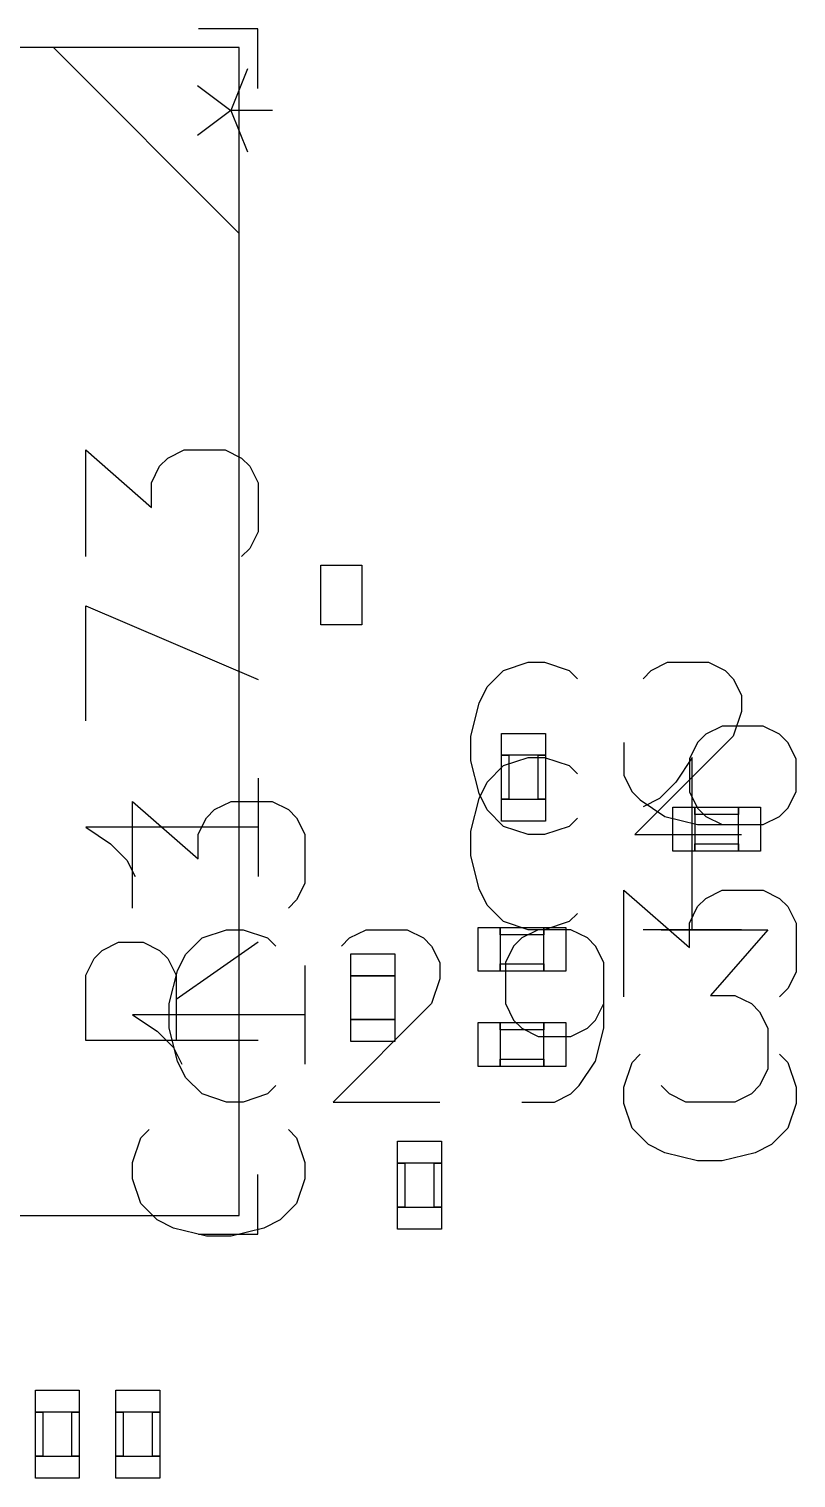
# Model space of a CAD drawing. Header units: millimetres. Extents: x -1 to 260, y -56 to 300.
# Drawn here: x 61.15 to 66.39, y 153.47 to 163.36 of the extents above; entities that cross this region are included whole.
import ezdxf

# ---------------------------------------------------------------- set-up
doc = ezdxf.new("R2010")
doc.units = ezdxf.units.MM
doc.layers.add('F.Fab', color=9, linetype='CONTINUOUS', true_color=0xafafaf)
doc.layers.add('F.Silkscreen', color=41, linetype='CONTINUOUS', true_color=0xf2eda1)

msp = doc.modelspace()

# ---------------------------------------------------------------- linework, layer by layer
at = {"layer": 'F.Fab', "linetype": 'CONTINUOUS'}
for p, q in [((62.5878, 163.2378), (54.6122, 163.2378)), ((61.4956, 163.2378), (61.1908, 163.2378)), ((61.3178, 163.2378), (62.5878, 161.9678)), ((62.0036, 163.2378), (61.6988, 163.2378)), ((62.5878, 155.2622), (62.5878, 163.2378)), ((62.643518, 163.093326), (62.529823, 162.809088)), ((62.302432, 162.97963), (62.529823, 162.809088)), ((62.529823, 162.809088), (62.302432, 162.638545)), ((62.814061, 162.809088), (62.529823, 162.809088)), ((62.529823, 162.809088), (62.643518, 162.524849)), ((62.5878, 162.3488), (62.5878, 162.6536)), ((62.5878, 161.8408), (62.5878, 162.1456)), ((62.5878, 161.3582), (62.5878, 161.6376)), ((62.5878, 160.8502), (62.5878, 161.155)), ((62.5878, 160.3422), (62.5878, 160.647)), ((62.5878, 159.8596), (62.5878, 160.139)), ((62.5878, 159.3516), (62.5878, 159.6564)), ((62.5878, 158.8436), (62.5878, 159.1484)), ((62.5878, 158.361), (62.5878, 158.6404)), ((64.38, 158.405), (64.38, 158.555)), ((64.38, 158.555), (64.68, 158.555)), ((64.68, 158.555), (64.68, 158.405)), ((64.68, 158.405), (64.38, 158.405)), ((64.38, 158.105), (64.38, 158.405)), ((64.38, 158.405), (64.43, 158.405)), ((64.43, 158.405), (64.43, 158.105)), ((64.63, 158.105), (64.63, 158.405)), ((64.63, 158.405), (64.68, 158.405)), ((64.68, 158.405), (64.68, 158.105)), ((62.5878, 157.853), (62.5878, 158.1578)), ((64.43, 158.105), (64.38, 158.105)), ((64.38, 157.955), (64.38, 158.105)), ((64.38, 158.105), (64.68, 158.105)), ((64.68, 158.105), (64.63, 158.105)), ((64.68, 158.105), (64.68, 157.955)), ((65.55, 157.75), (65.55, 158.05)), ((65.55, 158.05), (65.7, 158.05)), ((65.7, 158.05), (65.7, 157.75)), ((65.7, 158), (65.7, 158.05)), ((65.7, 158.05), (66, 158.05)), ((66, 158.05), (66, 158)), ((66, 157.75), (66, 158.05)), ((66, 158.05), (66.15, 158.05)), ((66.15, 158.05), (66.15, 157.75)), ((64.68, 157.955), (64.38, 157.955)), ((66, 158), (65.7, 158)), ((65.7, 157.75), (65.55, 157.75)), ((65.7, 157.75), (65.7, 157.8)), ((65.7, 157.8), (66, 157.8)), ((66, 157.75), (65.7, 157.75)), ((66, 157.8), (66, 157.75)), ((66.15, 157.75), (66, 157.75)), ((62.5878, 157.345), (62.5878, 157.6498)), ((64.22, 156.93), (64.22, 157.23)), ((64.22, 157.23), (64.37, 157.23)), ((64.37, 157.23), (64.37, 156.93)), ((64.37, 157.18), (64.37, 157.23)), ((64.37, 157.23), (64.67, 157.23)), ((64.67, 157.23), (64.67, 157.18)), ((64.67, 156.93), (64.67, 157.23)), ((64.67, 157.23), (64.82, 157.23)), ((64.82, 157.23), (64.82, 156.93)), ((62.5878, 156.8624), (62.5878, 157.1418)), ((64.67, 157.18), (64.37, 157.18)), ((63.35, 156.9), (63.35, 157.05)), ((63.35, 157.05), (63.65, 157.05)), ((63.65, 157.05), (63.65, 156.9)), ((64.37, 156.93), (64.37, 156.98)), ((64.37, 156.98), (64.67, 156.98)), ((64.67, 156.98), (64.67, 156.93)), ((63.65, 156.9), (63.35, 156.9)), ((64.37, 156.93), (64.22, 156.93)), ((64.67, 156.93), (64.37, 156.93)), ((64.82, 156.93), (64.67, 156.93)), ((62.5878, 156.3544), (62.5878, 156.6592)), ((63.35, 156.45), (63.35, 156.6)), ((63.35, 156.6), (63.65, 156.6)), ((63.65, 156.6), (63.65, 156.45)), ((64.22, 156.28), (64.22, 156.58)), ((64.22, 156.58), (64.37, 156.58)), ((64.37, 156.58), (64.37, 156.28)), ((64.37, 156.53), (64.37, 156.58)), ((64.37, 156.58), (64.67, 156.58)), ((64.67, 156.58), (64.67, 156.53)), ((64.67, 156.28), (64.67, 156.58)), ((64.67, 156.58), (64.82, 156.58)), ((64.82, 156.58), (64.82, 156.28)), ((63.65, 156.45), (63.35, 156.45)), ((64.67, 156.53), (64.37, 156.53)), ((64.37, 156.28), (64.22, 156.28)), ((64.37, 156.28), (64.37, 156.33)), ((64.37, 156.33), (64.67, 156.33)), ((64.67, 156.28), (64.37, 156.28)), ((64.67, 156.33), (64.67, 156.28)), ((64.82, 156.28), (64.67, 156.28)), ((62.5878, 155.8464), (62.5878, 156.1512)), ((63.67, 155.62), (63.67, 155.77)), ((63.67, 155.77), (63.97, 155.77)), ((63.97, 155.77), (63.97, 155.62)), ((63.67, 155.32), (63.67, 155.62)), ((63.67, 155.62), (63.72, 155.62)), ((63.97, 155.62), (63.67, 155.62)), ((63.72, 155.62), (63.72, 155.32)), ((63.92, 155.32), (63.92, 155.62)), ((63.92, 155.62), (63.97, 155.62)), ((63.97, 155.62), (63.97, 155.32)), ((54.6122, 155.2622), (62.5878, 155.2622)), ((61.1908, 155.2622), (61.4956, 155.2622)), ((61.6988, 155.2622), (62.0036, 155.2622)), ((63.72, 155.32), (63.67, 155.32)), ((63.67, 155.17), (63.67, 155.32)), ((63.67, 155.32), (63.97, 155.32)), ((63.97, 155.32), (63.92, 155.32)), ((63.97, 155.32), (63.97, 155.17)), ((63.97, 155.17), (63.67, 155.17)), ((61.195, 153.92), (61.195, 154.07)), ((61.195, 154.07), (61.495, 154.07)), ((61.495, 154.07), (61.495, 153.92)), ((61.745, 153.92), (61.745, 154.07)), ((61.745, 154.07), (62.045, 154.07)), ((62.045, 154.07), (62.045, 153.92)), ((61.195, 153.62), (61.195, 153.92)), ((61.195, 153.92), (61.245, 153.92)), ((61.495, 153.92), (61.195, 153.92)), ((61.245, 153.92), (61.245, 153.62)), ((61.445, 153.62), (61.445, 153.92)), ((61.445, 153.92), (61.495, 153.92)), ((61.495, 153.92), (61.495, 153.62)), ((61.745, 153.62), (61.745, 153.92)), ((61.745, 153.92), (61.795, 153.92)), ((62.045, 153.92), (61.745, 153.92)), ((61.795, 153.92), (61.795, 153.62)), ((61.995, 153.62), (61.995, 153.92)), ((61.995, 153.92), (62.045, 153.92)), ((62.045, 153.92), (62.045, 153.62)), ((61.245, 153.62), (61.195, 153.62)), ((61.195, 153.47), (61.195, 153.62)), ((61.195, 153.62), (61.495, 153.62)), ((61.495, 153.62), (61.445, 153.62)), ((61.495, 153.62), (61.495, 153.47)), ((61.795, 153.62), (61.745, 153.62)), ((61.745, 153.47), (61.745, 153.62)), ((61.745, 153.62), (62.045, 153.62)), ((62.045, 153.62), (61.995, 153.62)), ((62.045, 153.62), (62.045, 153.47)), ((61.495, 153.47), (61.195, 153.47)), ((62.045, 153.47), (61.745, 153.47))]:
    msp.add_line(p, q, dxfattribs=at)
at = {"layer": 'F.Silkscreen', "linetype": 'CONTINUOUS'}
for p, q in [((62.7148, 163.3648), (62.3084, 163.3648)), ((62.7148, 162.9584), (62.7148, 163.3648)), ((61.539627, 159.762103), (61.539627, 160.49043)), ((61.539627, 160.49043), (61.987828, 160.098254)), ((62.043853, 160.37838), (62.099878, 160.434405)), ((62.099878, 160.434405), (62.211928, 160.49043)), ((62.211928, 160.49043), (62.492054, 160.49043)), ((62.492054, 160.49043), (62.604104, 160.434405)), ((62.604104, 160.434405), (62.66013, 160.37838)), ((61.987828, 160.266329), (62.043853, 160.37838)), ((62.66013, 160.37838), (62.716155, 160.266329)), ((61.987828, 160.098254), (61.987828, 160.266329)), ((62.716155, 160.266329), (62.716155, 159.930178)), ((62.716155, 159.930178), (62.66013, 159.818128)), ((62.66013, 159.818128), (62.604104, 159.762103)), ((63.1461, 159.2968), (63.1461, 159.7032)), ((63.1461, 159.7032), (63.4255, 159.7032)), ((63.4255, 159.7032), (63.4255, 159.2968)), ((61.539627, 158.6416), (61.539627, 159.425952)), ((61.539627, 159.425952), (62.716155, 158.921726)), ((63.4255, 159.2968), (63.1461, 159.2968)), ((64.394695, 158.984347), (64.56277, 159.040372)), ((64.56277, 159.040372), (64.67482, 159.040372)), ((64.67482, 159.040372), (64.842896, 158.984347)), ((65.403147, 158.984347), (65.515198, 159.040372)), ((65.515198, 159.040372), (65.795323, 159.040372)), ((65.795323, 159.040372), (65.907374, 158.984347)), ((64.282644, 158.872297), (64.394695, 158.984347)), ((64.842896, 158.984347), (64.898921, 158.928322)), ((65.347122, 158.928322), (65.403147, 158.984347)), ((65.907374, 158.984347), (65.963399, 158.928322)), ((65.963399, 158.928322), (66.019424, 158.816272)), ((64.226619, 158.760247), (64.282644, 158.872297)), ((66.019424, 158.816272), (66.019424, 158.704222)), ((64.170594, 158.536146), (64.226619, 158.760247)), ((66.019424, 158.704222), (65.963399, 158.536146)), ((64.170594, 158.368071), (64.170594, 158.536146)), ((65.963399, 158.536146), (65.291097, 157.863844)), ((65.776415, 158.54838), (65.72039, 158.492355)), ((65.888465, 158.604405), (65.776415, 158.54838)), ((66.168591, 158.604405), (65.888465, 158.604405)), ((66.280641, 158.54838), (66.168591, 158.604405)), ((66.336667, 158.492355), (66.280641, 158.54838)), ((65.216164, 158.492355), (65.216164, 158.268254)), ((65.72039, 158.492355), (65.664365, 158.380304)), ((66.392692, 158.380304), (66.336667, 158.492355)), ((64.226619, 158.14397), (64.170594, 158.368071)), ((64.282644, 158.222297), (64.394695, 158.334347)), ((64.394695, 158.334347), (64.56277, 158.390372)), ((64.56277, 158.390372), (64.67482, 158.390372)), ((64.67482, 158.390372), (64.842896, 158.334347)), ((64.842896, 158.334347), (64.898921, 158.278322)), ((65.683273, 158.390372), (65.571223, 158.222297)), ((65.664365, 158.380304), (65.664365, 158.156204)), ((65.683273, 157.213844), (65.683273, 158.390372)), ((66.392692, 158.156204), (66.392692, 158.380304)), ((62.716155, 158.249424), (62.716155, 157.577122)), ((64.226619, 158.110247), (64.282644, 158.222297)), ((65.216164, 158.268254), (65.272189, 158.156204)), ((65.571223, 158.222297), (65.459172, 158.110247)), ((64.282644, 158.03192), (64.226619, 158.14397)), ((65.272189, 158.156204), (65.328214, 158.100179)), ((65.664365, 158.156204), (65.72039, 158.044153)), ((66.336667, 158.044153), (66.392692, 158.156204)), ((61.859627, 157.3616), (61.859627, 158.089927)), ((61.859627, 158.089927), (62.307828, 157.697751)), ((62.363853, 157.977877), (62.419878, 158.033902)), ((62.419878, 158.033902), (62.531928, 158.089927)), ((62.531928, 158.089927), (62.812054, 158.089927)), ((62.812054, 158.089927), (62.924104, 158.033902)), ((62.924104, 158.033902), (62.98013, 157.977877)), ((64.170594, 157.886146), (64.226619, 158.110247)), ((64.394695, 157.91987), (64.282644, 158.03192)), ((65.328214, 158.100179), (65.496289, 157.988128)), ((65.459172, 158.110247), (65.347122, 158.054222)), ((65.72039, 158.044153), (65.776415, 157.988128)), ((66.280641, 157.988128), (66.336667, 158.044153)), ((62.307828, 157.865826), (62.363853, 157.977877)), ((62.98013, 157.977877), (63.036155, 157.865826)), ((64.898921, 157.975895), (64.842896, 157.91987)), ((65.496289, 157.988128), (65.72039, 157.932103)), ((65.72039, 157.932103), (66.168591, 157.932103)), ((65.776415, 157.988128), (65.888465, 157.932103)), ((66.168591, 157.932103), (66.280641, 157.988128)), ((62.716155, 157.913273), (61.539627, 157.913273)), ((61.539627, 157.913273), (61.707702, 157.801223)), ((62.307828, 157.697751), (62.307828, 157.865826)), ((63.036155, 157.865826), (63.036155, 157.529675)), ((64.170594, 157.718071), (64.170594, 157.886146)), ((64.56277, 157.863844), (64.394695, 157.91987)), ((64.67482, 157.863844), (64.56277, 157.863844)), ((64.842896, 157.91987), (64.67482, 157.863844)), ((65.291097, 157.863844), (66.019424, 157.863844)), ((61.707702, 157.801223), (61.819752, 157.689172)), ((61.819752, 157.689172), (61.875778, 157.577122)), ((64.226619, 157.49397), (64.170594, 157.718071)), ((63.036155, 157.529675), (62.98013, 157.417625)), ((64.282644, 157.38192), (64.226619, 157.49397)), ((65.216164, 156.755575), (65.216164, 157.483902)), ((65.216164, 157.483902), (65.664365, 157.091726)), ((65.72039, 157.371852), (65.776415, 157.427877)), ((65.776415, 157.427877), (65.888465, 157.483902)), ((65.888465, 157.483902), (66.168591, 157.483902)), ((66.168591, 157.483902), (66.280641, 157.427877)), ((66.280641, 157.427877), (66.336667, 157.371852)), ((62.98013, 157.417625), (62.924104, 157.3616)), ((64.394695, 157.26987), (64.282644, 157.38192)), ((65.664365, 157.259801), (65.72039, 157.371852)), ((66.336667, 157.371852), (66.392692, 157.259801)), ((64.56277, 157.213844), (64.394695, 157.26987)), ((64.842896, 157.26987), (64.67482, 157.213844)), ((64.898921, 157.325895), (64.842896, 157.26987)), ((65.664365, 157.091726), (65.664365, 157.259801)), ((66.392692, 157.259801), (66.392692, 156.92365)), ((62.221619, 157.04576), (62.33367, 157.15781)), ((62.33367, 157.15781), (62.501745, 157.213835)), ((62.501745, 157.213835), (62.613795, 157.213835)), ((62.613795, 157.213835), (62.781871, 157.15781)), ((62.781871, 157.15781), (62.837896, 157.101785)), ((63.286097, 157.101785), (63.342122, 157.15781)), ((63.342122, 157.15781), (63.454173, 157.213835)), ((63.454173, 157.213835), (63.734298, 157.213835)), ((63.734298, 157.213835), (63.846349, 157.15781)), ((63.846349, 157.15781), (63.902374, 157.101785)), ((64.51865, 157.15781), (64.462625, 157.101785)), ((64.630701, 157.213835), (64.51865, 157.15781)), ((64.67482, 157.213844), (64.56277, 157.213844)), ((64.854801, 157.213835), (64.630701, 157.213835)), ((64.966852, 157.15781), (64.854801, 157.213835)), ((65.022877, 157.101785), (64.966852, 157.15781)), ((66.019424, 157.213844), (65.347122, 157.213844)), ((65.471078, 157.213835), (66.199405, 157.213835)), ((66.199405, 157.213835), (65.807229, 156.765634)), ((61.595652, 157.016871), (61.651677, 157.072896)), ((61.651677, 157.072896), (61.763727, 157.128921)), ((61.763727, 157.128921), (61.931803, 157.128921)), ((61.931803, 157.128921), (62.043853, 157.072896)), ((62.043853, 157.072896), (62.099878, 157.016871)), ((62.716155, 157.128921), (62.155903, 156.736745)), ((62.165594, 156.93371), (62.221619, 157.04576)), ((63.902374, 157.101785), (63.958399, 156.989735)), ((64.462625, 157.101785), (64.4066, 156.989735)), ((65.078902, 156.989735), (65.022877, 157.101785)), ((61.539627, 156.90482), (61.595652, 157.016871)), ((62.099878, 157.016871), (62.155903, 156.90482)), ((62.109569, 156.709609), (62.165594, 156.93371)), ((63.036155, 156.969424), (63.036155, 156.297122)), ((63.958399, 156.989735), (63.958399, 156.877685)), ((64.4066, 156.989735), (64.4066, 156.709609)), ((65.078902, 156.541534), (65.078902, 156.989735)), ((61.539627, 156.456619), (61.539627, 156.90482)), ((62.155903, 156.90482), (62.155903, 156.456619)), ((63.35, 156.6), (63.35, 156.9)), ((63.35, 156.9), (63.65, 156.9)), ((63.65, 156.9), (63.65, 156.6)), ((63.958399, 156.877685), (63.902374, 156.709609)), ((66.392692, 156.92365), (66.336667, 156.8116)), ((65.807229, 156.765634), (65.975304, 156.765634)), ((65.975304, 156.765634), (66.087355, 156.709609)), ((66.336667, 156.8116), (66.280641, 156.755575)), ((62.109569, 156.541534), (62.109569, 156.709609)), ((63.902374, 156.709609), (63.230072, 156.037307)), ((64.4066, 156.709609), (64.462625, 156.597559)), ((65.022877, 156.597559), (65.078902, 156.709609)), ((66.087355, 156.709609), (66.14338, 156.653584)), ((66.14338, 156.653584), (66.199405, 156.541534)), ((63.036155, 156.633273), (61.859627, 156.633273)), ((61.859627, 156.633273), (62.027702, 156.521223)), ((62.165594, 156.317433), (62.109569, 156.541534)), ((63.65, 156.6), (63.35, 156.6)), ((64.462625, 156.597559), (64.51865, 156.541534)), ((64.51865, 156.541534), (64.630701, 156.485509)), ((64.854801, 156.485509), (64.966852, 156.541534)), ((64.966852, 156.541534), (65.022877, 156.597559)), ((65.022877, 156.317433), (65.078902, 156.541534)), ((66.199405, 156.541534), (66.199405, 156.261408)), ((62.716155, 156.456619), (61.539627, 156.456619)), ((62.027702, 156.521223), (62.139752, 156.409172)), ((64.630701, 156.485509), (64.854801, 156.485509)), ((62.139752, 156.409172), (62.195778, 156.297122)), ((65.272189, 156.307374), (65.328214, 156.363399)), ((66.280641, 156.363399), (66.336667, 156.307374)), ((62.221619, 156.205383), (62.165594, 156.317433)), ((64.910826, 156.149358), (65.022877, 156.317433)), ((65.216164, 156.139298), (65.272189, 156.307374)), ((66.199405, 156.261408), (66.14338, 156.149358)), ((66.336667, 156.307374), (66.392692, 156.139298)), ((62.33367, 156.093333), (62.221619, 156.205383)), ((62.837896, 156.149358), (62.781871, 156.093333)), ((64.854801, 156.093333), (64.910826, 156.149358)), ((65.527103, 156.093333), (65.471078, 156.149358)), ((66.14338, 156.149358), (66.087355, 156.093333)), ((62.501745, 156.037307), (62.33367, 156.093333)), ((62.781871, 156.093333), (62.613795, 156.037307)), ((64.742751, 156.037307), (64.854801, 156.093333)), ((65.216164, 156.027248), (65.216164, 156.139298)), ((65.639153, 156.037307), (65.527103, 156.093333)), ((66.087355, 156.093333), (65.975304, 156.037307)), ((66.392692, 156.139298), (66.392692, 156.027248)), ((62.613795, 156.037307), (62.501745, 156.037307)), ((63.230072, 156.037307), (63.958399, 156.037307)), ((64.51865, 156.037307), (64.742751, 156.037307)), ((65.272189, 155.859173), (65.216164, 156.027248)), ((65.975304, 156.037307), (65.639153, 156.037307)), ((66.392692, 156.027248), (66.336667, 155.859173)), ((61.915652, 155.792896), (61.971677, 155.848921)), ((62.924104, 155.848921), (62.98013, 155.792896)), ((65.384239, 155.747122), (65.272189, 155.859173)), ((66.336667, 155.859173), (66.224616, 155.747122)), ((61.859627, 155.62482), (61.915652, 155.792896)), ((62.98013, 155.792896), (63.036155, 155.62482)), ((65.496289, 155.691097), (65.384239, 155.747122)), ((66.224616, 155.747122), (66.112566, 155.691097)), ((65.72039, 155.635072), (65.496289, 155.691097)), ((66.112566, 155.691097), (65.888465, 155.635072)), ((61.859627, 155.51277), (61.859627, 155.62482)), ((63.036155, 155.62482), (63.036155, 155.51277)), ((65.888465, 155.635072), (65.72039, 155.635072)), ((61.915652, 155.344695), (61.859627, 155.51277)), ((62.7148, 155.1352), (62.7148, 155.5416)), ((63.036155, 155.51277), (62.98013, 155.344695)), ((62.027702, 155.232644), (61.915652, 155.344695)), ((62.98013, 155.344695), (62.868079, 155.232644)), ((62.139752, 155.176619), (62.027702, 155.232644)), ((62.363853, 155.120594), (62.139752, 155.176619)), ((62.756029, 155.176619), (62.531928, 155.120594)), ((62.868079, 155.232644), (62.756029, 155.176619)), ((62.3084, 155.1352), (62.7148, 155.1352)), ((62.531928, 155.120594), (62.363853, 155.120594))]:
    msp.add_line(p, q, dxfattribs=at)

doc.saveas('drawing.dxf')
